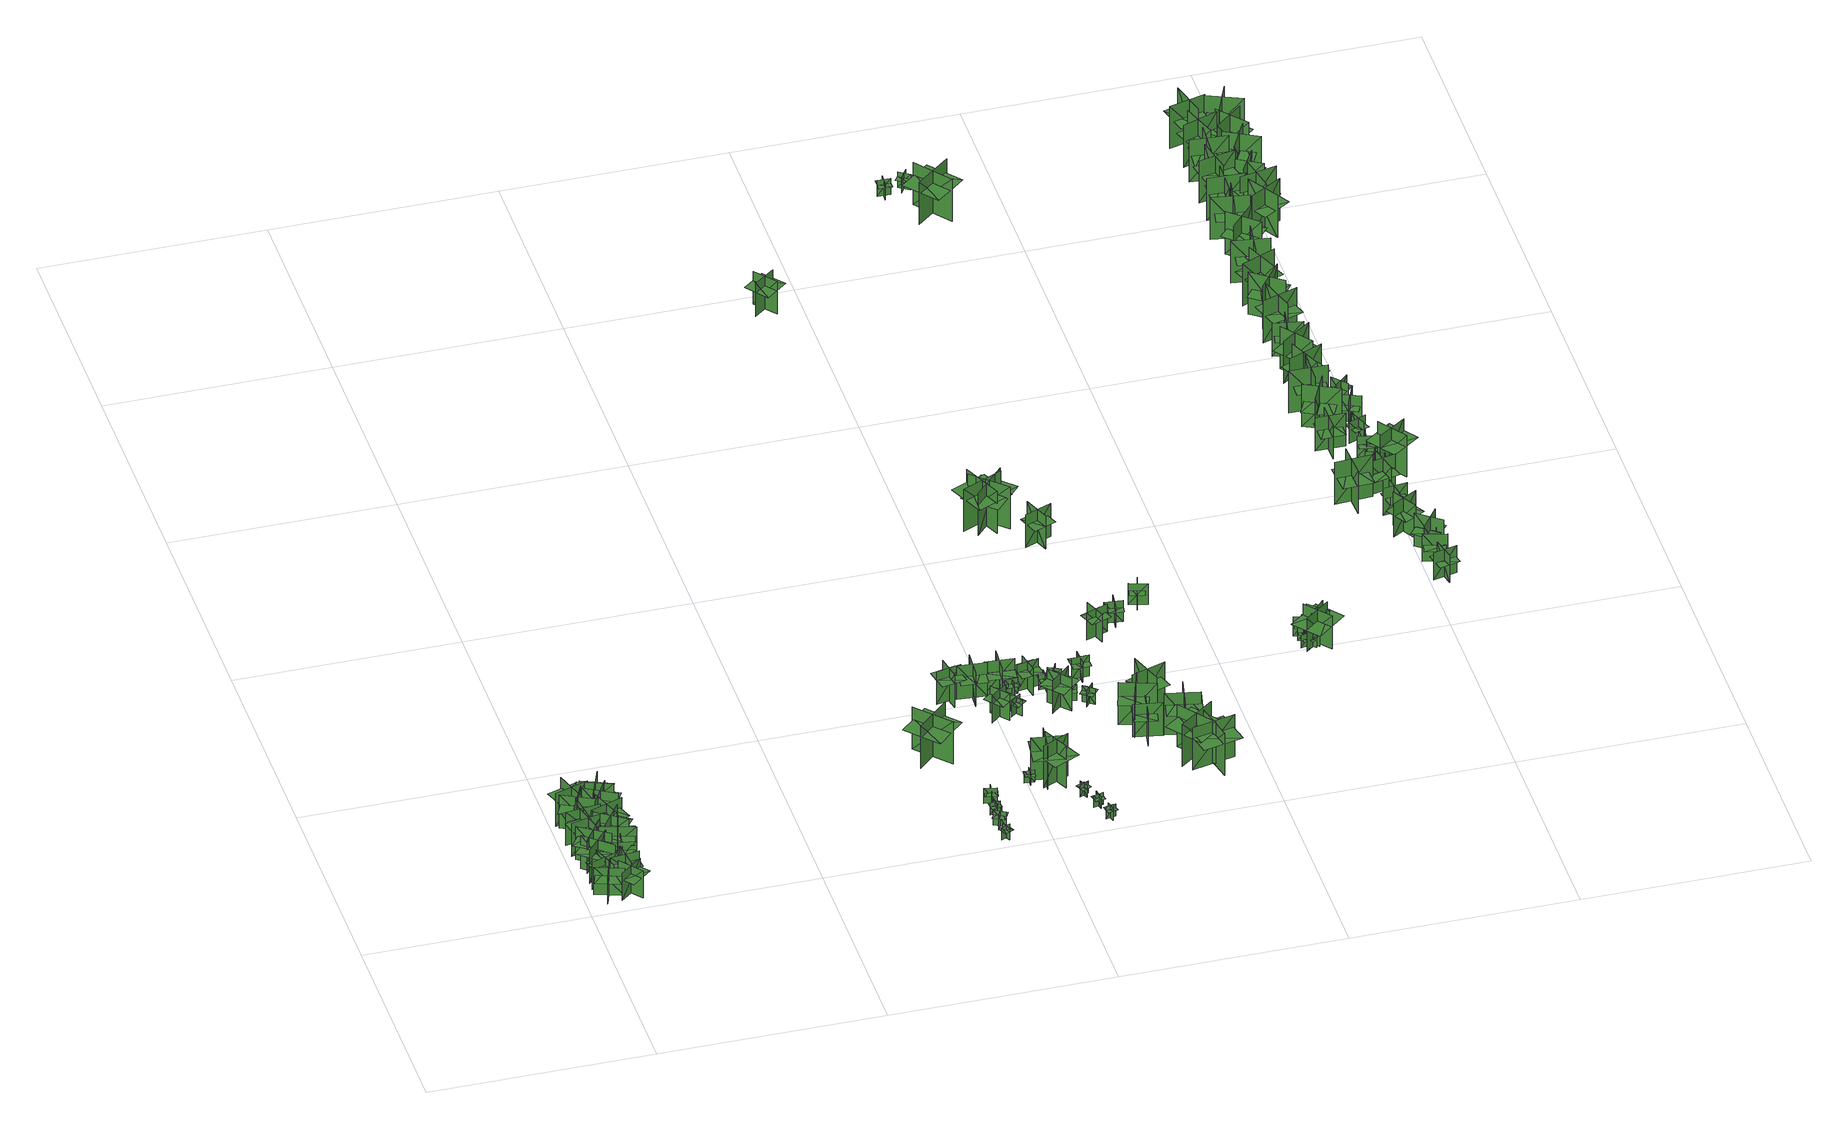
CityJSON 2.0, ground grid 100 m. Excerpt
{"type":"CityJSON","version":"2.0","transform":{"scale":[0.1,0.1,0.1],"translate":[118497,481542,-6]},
"CityObjects":{
"tree1":{"type":"SolitaryVegetationObject","geometry":[{"type":"MultiSurface","lod":"1","boundaries":[[[0,1,2]],[[0,2,3]],[[4,5,6]],[[4,6,7]],[[8,9,10]],[[8,10,11]],[[8,11,12]],[[8,12,13]]]}]},
"tree2":{"type":"SolitaryVegetationObject","geometry":[{"type":"MultiSurface","lod":"1","boundaries":[[[14,15,16]],[[14,16,17]],[[18,19,20]],[[18,20,21]],[[22,23,24]],[[22,24,25]],[[22,25,26]],[[22,26,27]]]}]},
"tree3":{"type":"SolitaryVegetationObject","geometry":[{"type":"MultiSurface","lod":"1","boundaries":[[[28,29,30]],[[28,30,31]],[[32,33,34]],[[32,34,35]],[[36,37,38]],[[36,38,39]],[[36,39,40]],[[36,40,41]]]}]},
"tree4":{"type":"SolitaryVegetationObject","geometry":[{"type":"MultiSurface","lod":"1","boundaries":[[[42,43,44]],[[42,44,45]],[[46,47,48]],[[46,48,49]],[[50,51,52]],[[50,52,53]],[[50,53,54]],[[50,54,55]]]}]},
"tree5":{"type":"SolitaryVegetationObject","geometry":[{"type":"MultiSurface","lod":"1","boundaries":[[[56,57,58]],[[56,58,59]],[[60,61,62]],[[60,62,63]],[[64,65,66]],[[64,66,67]],[[64,67,68]],[[64,68,69]]]}]},
"tree6":{"type":"SolitaryVegetationObject","geometry":[{"type":"MultiSurface","lod":"1","boundaries":[[[70,71,72]],[[70,72,73]],[[74,75,76]],[[74,76,77]],[[78,79,80]],[[78,80,81]],[[78,81,82]],[[78,82,83]]]}]},
"tree7":{"type":"SolitaryVegetationObject","geometry":[{"type":"MultiSurface","lod":"1","boundaries":[[[84,85,86]],[[84,86,87]],[[88,89,90]],[[88,90,91]],[[92,93,94]],[[92,94,95]],[[92,95,96]],[[92,96,97]]]}]},
"tree8":{"type":"SolitaryVegetationObject","geometry":[{"type":"MultiSurface","lod":"1","boundaries":[[[98,99,100]],[[98,100,101]],[[102,103,104]],[[102,104,105]],[[106,107,108]],[[106,108,109]],[[106,109,110]],[[106,110,111]]]}]},
"tree9":{"type":"SolitaryVegetationObject","geometry":[{"type":"MultiSurface","lod":"1","boundaries":[[[112,113,114]],[[112,114,115]],[[116,117,118]],[[116,118,119]],[[120,121,122]],[[120,122,123]],[[120,123,124]],[[120,124,125]]]}]},
"tree10":{"type":"SolitaryVegetationObject","geometry":[{"type":"MultiSurface","lod":"1","boundaries":[[[126,127,128]],[[126,128,129]],[[130,131,132]],[[130,132,133]],[[134,135,136]],[[134,136,137]],[[134,137,138]],[[134,138,139]]]}]},
"tree11":{"type":"SolitaryVegetationObject","geometry":[{"type":"MultiSurface","lod":"1","boundaries":[[[140,141,142]],[[140,142,143]],[[144,145,146]],[[144,146,147]],[[148,149,150]],[[148,150,151]],[[148,151,152]],[[148,152,153]]]}]},
"tree12":{"type":"SolitaryVegetationObject","geometry":[{"type":"MultiSurface","lod":"1","boundaries":[[[154,155,156]],[[154,156,157]],[[158,159,160]],[[158,160,161]],[[162,163,164]],[[162,164,165]],[[162,165,166]],[[162,166,167]]]}]},
"tree13":{"type":"SolitaryVegetationObject","geometry":[{"type":"MultiSurface","lod":"1","boundaries":[[[168,169,170]],[[168,170,171]],[[172,173,174]],[[172,174,175]],[[176,177,178]],[[176,178,179]],[[176,179,180]],[[176,180,181]]]}]},
"tree14":{"type":"SolitaryVegetationObject","geometry":[{"type":"MultiSurface","lod":"1","boundaries":[[[182,183,184]],[[182,184,185]],[[186,187,188]],[[186,188,189]],[[190,191,192]],[[190,192,193]],[[190,193,194]],[[190,194,195]]]}]},
"tree15":{"type":"SolitaryVegetationObject","geometry":[{"type":"MultiSurface","lod":"1","boundaries":[[[196,197,198]],[[196,198,199]],[[200,201,202]],[[200,202,203]],[[204,205,206]],[[204,206,207]],[[204,207,208]],[[204,208,209]]]}]},
"tree16":{"type":"SolitaryVegetationObject","geometry":[{"type":"MultiSurface","lod":"1","boundaries":[[[210,211,212]],[[210,212,213]],[[214,215,216]],[[214,216,217]],[[218,219,220]],[[218,220,221]],[[218,221,222]],[[218,222,223]]]}]},
"tree17":{"type":"SolitaryVegetationObject","geometry":[{"type":"MultiSurface","lod":"1","boundaries":[[[224,225,226]],[[224,226,227]],[[228,229,230]],[[228,230,231]],[[232,233,234]],[[232,234,235]],[[232,235,236]],[[232,236,237]]]}]},
"tree18":{"type":"SolitaryVegetationObject","geometry":[{"type":"MultiSurface","lod":"1","boundaries":[[[238,239,240]],[[238,240,241]],[[242,243,244]],[[242,244,245]],[[246,247,248]],[[246,248,249]],[[246,249,250]],[[246,250,251]]]}]},
"tree19":{"type":"SolitaryVegetationObject","geometry":[{"type":"MultiSurface","lod":"1","boundaries":[[[252,253,254]],[[252,254,255]],[[256,257,258]],[[256,258,259]],[[260,261,262]],[[260,262,263]],[[260,263,264]],[[260,264,265]]]}]},
"tree20":{"type":"SolitaryVegetationObject","geometry":[{"type":"MultiSurface","lod":"1","boundaries":[[[266,267,268]],[[266,268,269]],[[270,271,272]],[[270,272,273]],[[274,275,276]],[[274,276,277]],[[274,277,278]],[[274,278,279]]]}]},
"tree21":{"type":"SolitaryVegetationObject","geometry":[{"type":"MultiSurface","lod":"1","boundaries":[[[280,281,282]],[[280,282,283]],[[284,285,286]],[[284,286,287]],[[288,289,290]],[[288,290,291]],[[288,291,292]],[[288,292,293]]]}]},
"tree22":{"type":"SolitaryVegetationObject","geometry":[{"type":"MultiSurface","lod":"1","boundaries":[[[294,295,296]],[[294,296,297]],[[298,299,300]],[[298,300,301]],[[302,303,304]],[[302,304,305]],[[302,305,306]],[[302,306,307]]]}]},
"tree23":{"type":"SolitaryVegetationObject","geometry":[{"type":"MultiSurface","lod":"1","boundaries":[[[308,309,310]],[[308,310,311]],[[312,313,314]],[[312,314,315]],[[316,317,318]],[[316,318,319]],[[316,319,320]],[[316,320,321]]]}]},
"tree24":{"type":"SolitaryVegetationObject","geometry":[{"type":"MultiSurface","lod":"1","boundaries":[[[322,323,324]],[[322,324,325]],[[326,327,328]],[[326,328,329]],[[330,331,332]],[[330,332,333]],[[330,333,334]],[[330,334,335]]]}]},
"tree25":{"type":"SolitaryVegetationObject","geometry":[{"type":"MultiSurface","lod":"1","boundaries":[[[336,337,338]],[[336,338,339]],[[340,341,342]],[[340,342,343]],[[344,345,346]],[[344,346,347]],[[344,348,349]],[[344,349,345]]]}]},
"tree26":{"type":"SolitaryVegetationObject","geometry":[{"type":"MultiSurface","lod":"1","boundaries":[[[350,351,352]],[[350,352,353]],[[354,355,356]],[[354,356,357]],[[358,359,360]],[[358,360,361]],[[358,362,363]],[[358,363,359]]]}]},
"tree27":{"type":"SolitaryVegetationObject","geometry":[{"type":"MultiSurface","lod":"1","boundaries":[[[364,365,366]],[[364,366,367]],[[368,369,370]],[[368,370,371]],[[372,373,374]],[[372,374,375]],[[372,373,376]],[[372,376,377]]]}]},
"tree28":{"type":"SolitaryVegetationObject","geometry":[{"type":"MultiSurface","lod":"1","boundaries":[[[378,379,380]],[[378,380,381]],[[382,383,384]],[[382,384,385]],[[386,387,388]],[[386,388,389]],[[386,389,390]],[[386,390,391]]]}]},
"tree29":{"type":"SolitaryVegetationObject","geometry":[{"type":"MultiSurface","lod":"1","boundaries":[[[392,393,394]],[[392,394,395]],[[396,397,398]],[[396,398,399]],[[400,401,402]],[[400,402,403]],[[400,403,404]],[[400,404,405]]]}]},
"tree30":{"type":"SolitaryVegetationObject","geometry":[{"type":"MultiSurface","lod":"1","boundaries":[[[406,407,408]],[[406,408,409]],[[410,411,412]],[[410,412,413]],[[414,415,416]],[[414,416,417]],[[414,417,418]],[[414,418,419]]]}]},
"tree31":{"type":"SolitaryVegetationObject","geometry":[{"type":"MultiSurface","lod":"1","boundaries":[[[420,421,422]],[[420,422,423]],[[424,425,426]],[[424,426,427]],[[428,429,430]],[[428,430,431]],[[428,431,432]],[[428,432,433]]]}]},
"tree32":{"type":"SolitaryVegetationObject","geometry":[{"type":"MultiSurface","lod":"1","boundaries":[[[434,435,436]],[[434,436,437]],[[438,439,440]],[[438,440,441]],[[442,443,444]],[[442,444,445]],[[442,445,446]],[[442,446,447]]]}]},
"tree33":{"type":"SolitaryVegetationObject","geometry":[{"type":"MultiSurface","lod":"1","boundaries":[[[448,449,450]],[[448,450,451]],[[452,453,454]],[[452,454,455]],[[456,457,458]],[[456,458,459]],[[456,457,460]],[[456,460,461]]]}]},
"tree34":{"type":"SolitaryVegetationObject","geometry":[{"type":"MultiSurface","lod":"1","boundaries":[[[462,463,464]],[[462,464,465]],[[466,467,468]],[[466,468,469]],[[470,471,472]],[[470,472,473]],[[470,473,474]],[[470,474,475]]]}]},
"tree35":{"type":"SolitaryVegetationObject","geometry":[{"type":"MultiSurface","lod":"1","boundaries":[[[476,477,478]],[[476,478,479]],[[480,481,482]],[[480,482,483]],[[484,485,486]],[[484,486,487]],[[484,487,488]],[[484,488,489]]]}]},
"tree36":{"type":"SolitaryVegetationObject","geometry":[{"type":"MultiSurface","lod":"1","boundaries":[[[490,491,492]],[[490,492,493]],[[494,495,496]],[[494,496,497]],[[498,499,500]],[[498,500,501]],[[498,501,502]],[[498,502,503]]]}]},
"tree37":{"type":"SolitaryVegetationObject","geometry":[{"type":"MultiSurface","lod":"1","boundaries":[[[504,505,506]],[[504,506,507]],[[508,509,510]],[[508,510,511]],[[512,513,514]],[[512,514,515]],[[512,515,516]],[[512,516,517]]]}]},
"tree38":{"type":"SolitaryVegetationObject","geometry":[{"type":"MultiSurface","lod":"1","boundaries":[[[518,519,520]],[[518,520,521]],[[522,523,524]],[[522,524,525]],[[526,527,528]],[[526,528,529]],[[526,529,530]],[[526,530,531]]]}]},
"tree39":{"type":"SolitaryVegetationObject","geometry":[{"type":"MultiSurface","lod":"1","boundaries":[[[532,533,534]],[[532,534,535]],[[536,537,538]],[[536,538,539]],[[540,541,542]],[[540,542,543]],[[540,543,544]],[[540,544,545]]]}]},
"tree40":{"type":"SolitaryVegetationObject","geometry":[{"type":"MultiSurface","lod":"1","boundaries":[[[546,547,548]],[[546,548,549]],[[550,551,552]],[[550,552,553]],[[554,555,556]],[[554,556,557]],[[554,557,558]],[[554,558,559]]]}]},
"tree41":{"type":"SolitaryVegetationObject","geometry":[{"type":"MultiSurface","lod":"1","boundaries":[[[560,561,562]],[[560,562,563]],[[564,565,566]],[[564,566,567]],[[568,569,570]],[[568,570,571]],[[568,571,572]],[[568,572,573]]]}]},
"tree42":{"type":"SolitaryVegetationObject","geometry":[{"type":"MultiSurface","lod":"1","boundaries":[[[574,575,576]],[[574,576,577]],[[578,579,580]],[[578,580,581]],[[582,583,584]],[[582,584,585]],[[582,585,586]],[[582,586,587]]]}]},
"tree43":{"type":"SolitaryVegetationObject","geometry":[{"type":"MultiSurface","lod":"1","boundaries":[[[588,589,590]],[[588,590,591]],[[592,593,594]],[[592,594,595]],[[596,597,598]],[[596,598,599]],[[596,599,600]],[[596,600,601]]]}]},
"tree44":{"type":"SolitaryVegetationObject","geometry":[{"type":"MultiSurface","lod":"1","boundaries":[[[602,603,604]],[[602,604,605]],[[606,607,608]],[[606,608,609]],[[610,611,612]],[[610,612,613]],[[610,613,614]],[[610,614,615]]]}]},
"tree45":{"type":"SolitaryVegetationObject","geometry":[{"type":"MultiSurface","lod":"1","boundaries":[[[616,617,618]],[[616,618,619]],[[620,621,622]],[[620,622,623]],[[624,625,626]],[[624,626,627]],[[624,627,628]],[[624,628,629]]]}]},
"tree46":{"type":"SolitaryVegetationObject","geometry":[{"type":"MultiSurface","lod":"1","boundaries":[[[630,631,632]],[[630,632,633]],[[634,635,636]],[[634,636,637]],[[638,639,640]],[[638,640,641]],[[638,641,642]],[[638,642,643]]]}]},
"tree47":{"type":"SolitaryVegetationObject","geometry":[{"type":"MultiSurface","lod":"1","boundaries":[[[644,645,646]],[[644,646,647]],[[648,649,650]],[[648,650,651]],[[652,653,654]],[[652,654,655]],[[652,655,656]],[[652,656,657]]]}]},
"tree48":{"type":"SolitaryVegetationObject","geometry":[{"type":"MultiSurface","lod":"1","boundaries":[[[658,659,660]],[[658,660,661]],[[662,663,664]],[[662,664,665]],[[666,667,668]],[[666,668,669]],[[666,670,671]],[[666,671,667]]]}]},
"tree49":{"type":"SolitaryVegetationObject","geometry":[{"type":"MultiSurface","lod":"1","boundaries":[[[672,673,674]],[[672,674,675]],[[676,677,678]],[[676,678,679]],[[680,681,682]],[[680,682,683]],[[680,683,684]],[[680,684,685]]]}]},
"tree50":{"type":"SolitaryVegetationObject","geometry":[{"type":"MultiSurface","lod":"1","boundaries":[[[686,687,688]],[[686,688,689]],[[690,691,692]],[[690,692,693]],[[694,695,696]],[[694,696,697]],[[694,697,698]],[[694,698,699]]]}]},
"tree51":{"type":"SolitaryVegetationObject","geometry":[{"type":"MultiSurface","lod":"1","boundaries":[[[700,701,702]],[[700,702,703]],[[704,705,706]],[[704,706,707]],[[708,709,710]],[[708,710,711]],[[708,711,712]],[[708,712,713]]]}]},
"tree52":{"type":"SolitaryVegetationObject","geometry":[{"type":"MultiSurface","lod":"1","boundaries":[[[714,715,716]],[[714,716,717]],[[718,719,720]],[[718,720,721]],[[722,723,724]],[[722,724,725]],[[722,725,726]],[[722,726,727]]]}]},
"tree53":{"type":"SolitaryVegetationObject","geometry":[{"type":"MultiSurface","lod":"1","boundaries":[[[728,729,730]],[[728,730,731]],[[732,733,734]],[[732,734,735]],[[736,737,738]],[[736,738,739]],[[736,739,740]],[[736,740,741]]]}]},
"tree54":{"type":"SolitaryVegetationObject","geometry":[{"type":"MultiSurface","lod":"1","boundaries":[[[742,743,744]],[[742,744,745]],[[746,747,748]],[[746,748,749]],[[750,751,752]],[[750,752,753]],[[750,753,754]],[[750,754,755]]]}]},
"tree55":{"type":"SolitaryVegetationObject","geometry":[{"type":"MultiSurface","lod":"1","boundaries":[[[756,757,758]],[[756,758,759]],[[760,761,762]],[[760,762,763]],[[764,765,766]],[[764,766,767]],[[764,767,768]],[[764,768,769]]]}]},
"tree56":{"type":"SolitaryVegetationObject","geometry":[{"type":"MultiSurface","lod":"1","boundaries":[[[770,771,772]],[[770,772,773]],[[774,775,776]],[[774,776,777]],[[778,779,780]],[[778,780,781]],[[778,781,782]],[[778,782,783]]]}]},
"tree57":{"type":"SolitaryVegetationObject","geometry":[{"type":"MultiSurface","lod":"1","boundaries":[[[784,785,786]],[[784,786,787]],[[788,789,790]],[[788,790,791]],[[792,793,794]],[[792,794,795]],[[792,795,796]],[[792,796,797]]]}]},
"tree58":{"type":"SolitaryVegetationObject","geometry":[{"type":"MultiSurface","lod":"1","boundaries":[[[798,799,800]],[[798,800,801]],[[802,803,804]],[[802,804,805]],[[806,807,808]],[[806,808,809]],[[806,809,810]],[[806,810,811]]]}]},
"tree59":{"type":"SolitaryVegetationObject","geometry":[{"type":"MultiSurface","lod":"1","boundaries":[[[812,813,814]],[[812,814,815]],[[816,817,818]],[[816,818,819]],[[820,821,822]],[[820,822,823]],[[820,823,824]],[[820,824,825]]]}]},
"tree60":{"type":"SolitaryVegetationObject","geometry":[{"type":"MultiSurface","lod":"1","boundaries":[[[826,827,828]],[[826,828,829]],[[830,831,832]],[[830,832,833]],[[834,835,836]],[[834,836,837]],[[834,837,838]],[[834,838,839]]]}]},
"tree61":{"type":"SolitaryVegetationObject","geometry":[{"type":"MultiSurface","lod":"1","boundaries":[[[840,841,842]],[[840,842,843]],[[844,845,846]],[[844,846,847]],[[848,849,850]],[[848,850,851]],[[848,851,852]],[[848,852,853]]]}]},
"tree62":{"type":"SolitaryVegetationObject","geometry":[{"type":"MultiSurface","lod":"1","boundaries":[[[854,855,856]],[[854,856,857]],[[858,859,860]],[[858,860,861]],[[862,863,864]],[[862,864,865]],[[862,865,866]],[[862,866,867]]]}]},
"tree63":{"type":"SolitaryVegetationObject","geometry":[{"type":"MultiSurface","lod":"1","boundaries":[[[868,869,870]],[[868,870,871]],[[872,873,874]],[[872,874,875]],[[876,851,877]],[[876,877,878]],[[876,878,879]],[[876,879,880]]]}]},
"tree64":{"type":"SolitaryVegetationObject","geometry":[{"type":"MultiSurface","lod":"1","boundaries":[[[881,882,883]],[[881,883,884]],[[885,886,887]],[[885,887,888]],[[889,890,891]],[[889,891,892]],[[889,892,893]],[[889,893,894]]]}]},
"tree65":{"type":"SolitaryVegetationObject","geometry":[{"type":"MultiSurface","lod":"1","boundaries":[[[895,896,897]],[[895,897,898]],[[899,900,901]],[[899,901,902]],[[903,904,905]],[[903,905,906]],[[903,904,907]],[[903,907,908]]]}]},
"tree66":{"type":"SolitaryVegetationObject","geometry":[{"type":"MultiSurface","lod":"1","boundaries":[[[909,910,911]],[[909,911,912]],[[913,914,915]],[[913,915,916]],[[917,918,919]],[[917,919,920]],[[917,920,921]],[[917,921,922]]]}]},
"tree67":{"type":"SolitaryVegetationObject","geometry":[{"type":"MultiSurface","lod":"1","boundaries":[[[923,924,925]],[[923,925,926]],[[927,928,929]],[[927,929,930]],[[931,932,933]],[[931,933,934]],[[931,934,935]],[[931,935,936]]]}]},
"tree68":{"type":"SolitaryVegetationObject","geometry":[{"type":"MultiSurface","lod":"1","boundaries":[[[937,938,939]],[[937,939,940]],[[941,942,943]],[[941,943,944]],[[945,946,947]],[[945,947,948]],[[945,948,949]],[[945,949,950]]]}]},
"tree69":{"type":"SolitaryVegetationObject","geometry":[{"type":"MultiSurface","lod":"1","boundaries":[[[951,952,953]],[[951,953,954]],[[955,956,957]],[[955,957,958]],[[959,960,961]],[[959,961,962]],[[959,963,964]],[[959,964,960]]]}]},
"tree70":{"type":"SolitaryVegetationObject","geometry":[{"type":"MultiSurface","lod":"1","boundaries":[[[965,966,967]],[[965,967,968]],[[969,970,971]],[[969,971,972]],[[973,974,975]],[[973,975,976]],[[973,977,978]],[[973,978,974]]]}]},
"tree71":{"type":"SolitaryVegetationObject","geometry":[{"type":"MultiSurface","lod":"1","boundaries":[[[979,980,981]],[[979,981,982]],[[983,984,985]],[[983,985,986]],[[987,988,989]],[[987,989,990]],[[987,991,992]],[[987,992,988]]]}]},
"tree72":{"type":"SolitaryVegetationObject","geometry":[{"type":"MultiSurface","lod":"1","boundaries":[[[993,994,995]],[[993,995,996]],[[997,998,999]],[[997,999,1000]],[[1001,1002,1003]],[[1001,1003,1004]],[[1001,1005,1006]],[[1001,1006,1002]]]}]},
"tree73":{"type":"SolitaryVegetationObject","geometry":[{"type":"MultiSurface","lod":"1","boundaries":[[[1007,1008,1009]],[[1007,1009,1010]],[[1011,1012,1013]],[[1011,1013,1014]],[[1015,1016,1017]],[[1015,1017,1018]],[[1015,1019,1020]],[[1015,1020,1016]]]}]},
"tree74":{"type":"SolitaryVegetationObject","geometry":[{"type":"MultiSurface","lod":"1","boundaries":[[[1021,1022,1023]],[[1021,1023,1024]],[[1025,1026,1027]],[[1025,1027,1028]],[[1029,1030,1031]],[[1029,1031,1032]],[[1029,1033,1034]],[[1029,1034,1030]]]}]},
"tree75":{"type":"SolitaryVegetationObject","geometry":[{"type":"MultiSurface","lod":"1","boundaries":[[[1035,1036,1037]],[[1035,1037,1038]],[[1039,1040,1041]],[[1039,1041,1042]],[[1043,1044,1045]],[[1043,1045,1046]],[[1043,1047,1048]],[[1043,1048,1044]]]}]},
"tree76":{"type":"SolitaryVegetationObject","geometry":[{"type":"MultiSurface","lod":"1","boundaries":[[[1049,1050,1051]],[[1049,1051,1052]],[[1053,1054,1055]],[[1053,1055,1056]],[[1057,1058,1059]],[[1057,1059,1060]],[[1057,1061,1062]],[[1057,1062,1058]]]}]},
"tree77":{"type":"SolitaryVegetationObject","geometry":[{"type":"MultiSurface","lod":"1","boundaries":[[[1063,1064,1065]],[[1063,1065,1066]],[[1067,1068,1069]],[[1067,1069,1070]],[[1071,1072,1073]],[[1071,1073,1074]],[[1071,1075,1076]],[[1071,1076,1072]]]}]},
"tree78":{"type":"SolitaryVegetationObject","geometry":[{"type":"MultiSurface","lod":"1","boundaries":[[[1077,1078,1079]],[[1077,1079,1080]],[[1081,1082,1083]],[[1081,1083,1084]],[[1085,1086,1087]],[[1085,1087,1088]],[[1085,1089,1090]],[[1085,1090,1086]]]}]},
"tree79":{"type":"SolitaryVegetationObject","geometry":[{"type":"MultiSurface","lod":"1","boundaries":[[[1091,1092,1093]],[[1091,1093,1094]],[[1095,1096,1097]],[[1095,1097,1098]],[[1099,1100,1101]],[[1099,1101,1102]],[[1099,1103,1104]],[[1099,1104,1100]]]}]},
"tree80":{"type":"SolitaryVegetationObject","geometry":[{"type":"MultiSurface","lod":"1","boundaries":[[[1105,1106,1107]],[[1105,1107,1108]],[[1109,1110,1111]],[[1109,1111,1112]],[[1113,1114,1115]],[[1113,1115,1116]],[[1113,1117,1118]],[[1113,1118,1114]]]}]},
"tree81":{"type":"SolitaryVegetationObject","geometry":[{"type":"MultiSurface","lod":"1","boundaries":[[[1119,1120,1121]],[[1119,1121,1122]],[[1123,1124,1125]],[[1123,1125,1126]],[[1127,1128,1129]],[[1127,1129,1130]],[[1127,1131,1132]],[[1127,1132,1128]]]}]},
"tree82":{"type":"SolitaryVegetationObject","geometry":[{"type":"MultiSurface","lod":"1","boundaries":[[[1133,1134,1135]],[[1133,1135,1136]],[[1137,1138,1139]],[[1137,1139,1140]],[[1141,1142,1143]],[[1141,1143,1144]],[[1141,1145,1146]],[[1141,1146,1142]]]}]},
"tree83":{"type":"SolitaryVegetationObject","geometry":[{"type":"MultiSurface","lod":"1","boundaries":[[[1147,1148,1149]],[[1147,1149,1150]],[[1151,1152,1153]],[[1151,1153,1154]],[[1155,1156,1157]],[[1155,1157,1158]],[[1155,1158,1159]],[[1155,1159,1160]]]}]},
"tree84":{"type":"SolitaryVegetationObject","geometry":[{"type":"MultiSurface","lod":"1","boundaries":[[[1161,1162,1163]],[[1161,1163,1164]],[[1165,1166,1167]],[[1165,1167,1168]],[[1169,1170,1171]],[[1169,1171,1172]],[[1169,1173,1174]],[[1169,1174,1170]]]}]},
"tree85":{"type":"SolitaryVegetationObject","geometry":[{"type":"MultiSurface","lod":"1","boundaries":[[[1175,1176,1177]],[[1175,1177,1178]],[[1179,1180,1181]],[[1179,1181,1182]],[[1183,1184,1185]],[[1183,1185,1186]],[[1183,1187,1188]],[[1183,1188,1184]]]}]},
"tree86":{"type":"SolitaryVegetationObject","geometry":[{"type":"MultiSurface","lod":"1","boundaries":[[[1189,1190,1191]],[[1189,1191,1192]],[[1193,1194,1195]],[[1193,1195,1196]],[[1197,1198,1199]],[[1197,1199,1200]],[[1197,1201,1202]],[[1197,1202,1198]]]}]},
"tree87":{"type":"SolitaryVegetationObject","geometry":[{"type":"MultiSurface","lod":"1","boundaries":[[[1203,1204,1205]],[[1203,1205,1206]],[[1207,1208,1209]],[[1207,1209,1210]],[[1211,1212,1213]],[[1211,1213,1214]],[[1211,1215,1216]],[[1211,1216,1212]]]}]},
"tree88":{"type":"SolitaryVegetationObject","geometry":[{"type":"MultiSurface","lod":"1","boundaries":[[[1217,1218,1219]],[[1217,1219,1220]],[[1221,1222,1223]],[[1221,1223,1224]],[[1225,1226,1227]],[[1225,1227,1228]],[[1225,1229,1230]],[[1225,1230,1226]]]}]},
"tree89":{"type":"SolitaryVegetationObject","geometry":[{"type":"MultiSurface","lod":"1","boundaries":[[[1231,1232,1233]],[[1231,1233,1234]],[[1235,1236,1237]],[[1235,1237,1238]],[[1239,1240,1241]],[[1239,1241,1242]],[[1239,1243,1244]],[[1239,1244,1240]]]}]},
"tree90":{"type":"SolitaryVegetationObject","geometry":[{"type":"MultiSurface","lod":"1","boundaries":[[[1245,1246,1247]],[[1245,1247,1248]],[[1249,1250,1251]],[[1249,1251,1252]],[[1253,1254,1255]],[[1253,1255,1256]],[[1253,1257,1258]],[[1253,1258,1254]]]}]},
"tree91":{"type":"SolitaryVegetationObject","geometry":[{"type":"MultiSurface","lod":"1","boundaries":[[[1259,1260,1261]],[[1259,1261,1262]],[[1263,1264,1265]],[[1263,1265,1266]],[[1267,1268,1269]],[[1267,1269,1270]],[[1267,1271,1272]],[[1267,1272,1268]]]}]},
"tree92":{"type":"SolitaryVegetationObject","geometry":[{"type":"MultiSurface","lod":"1","boundaries":[[[1273,1274,1275]],[[1273,1275,1276]],[[1277,1278,1279]],[[1277,1279,1280]],[[1281,1282,1283]],[[1281,1283,1284]],[[1281,1285,1286]],[[1281,1286,1282]]]}]},
"tree93":{"type":"SolitaryVegetationObject","geometry":[{"type":"MultiSurface","lod":"1","boundaries":[[[1287,1288,1289]],[[1287,1289,1290]],[[1291,1292,1293]],[[1291,1293,1294]],[[1295,1296,1297]],[[1295,1297,1298]],[[1295,1299,1300]],[[1295,1300,1296]]]}]},
"tree94":{"type":"SolitaryVegetationObject","geometry":[{"type":"MultiSurface","lod":"1","boundaries":[[[1301,1302,1303]],[[1301,1303,1304]],[[1305,1306,1307]],[[1305,1307,1308]],[[1309,1310,1311]],[[1309,1311,1312]],[[1309,1313,1314]],[[1309,1314,1310]]]}]},
"tree95":{"type":"SolitaryVegetationObject","geometry":[{"type":"MultiSurface","lod":"1","boundaries":[[[1315,1316,1317]],[[1315,1317,1318]],[[1319,1320,1321]],[[1319,1321,1322]],[[1323,1324,1325]],[[1323,1325,1326]],[[1323,1327,1328]],[[1323,1328,1324]]]}]},
"tree96":{"type":"SolitaryVegetationObject","geometry":[{"type":"MultiSurface","lod":"1","boundaries":[[[1329,1330,1331]],[[1329,1331,1332]],[[1333,1334,1335]],[[1333,1335,1336]],[[1337,1338,1339]],[[1337,1339,1340]],[[1337,1341,1342]],[[1337,1342,1338]]]}]},
"tree97":{"type":"SolitaryVegetationObject","geometry":[{"type":"MultiSurface","lod":"1","boundaries":[[[1343,1344,1345]],[[1343,1345,1346]],[[1347,1348,1349]],[[1347,1349,1350]],[[1351,1352,1353]],[[1351,1353,1354]],[[1351,1355,1356]],[[1351,1356,1352]]]}]},
"tree98":{"type":"SolitaryVegetationObject","geometry":[{"type":"MultiSurface","lod":"1","boundaries":[[[1357,1358,1359]],[[1357,1359,1360]],[[1361,1362,1363]],[[1361,1363,1364]],[[1365,1366,1367]],[[1365,1367,1368]],[[1365,1369,1370]],[[1365,1370,1366]]]}]},
"tree99":{"type":"SolitaryVegetationObject","geometry":[{"type":"MultiSurface","lod":"1","boundaries":[[[1371,1372,1373]],[[1371,1373,1374]],[[1375,1376,1377]],[[1375,1377,1378]],[[1379,1380,1381]],[[1379,1381,1382]],[[1379,1383,1384]],[[1379,1384,1380]]]}]},
"tree100":{"type":"SolitaryVegetationObject","geometry":[{"type":"MultiSurface","lod":"1","boundaries":[[[1385,1386,1387]],[[1385,1387,1388]],[[1389,1390,1391]],[[1389,1391,1392]],[[1393,1394,1395]],[[1393,1395,1396]],[[1393,1397,1398]],[[1393,1398,1394]]]}]},
"tree101":{"type":"SolitaryVegetationObject","geometry":[{"type":"MultiSurface","lod":"1","boundaries":[[[1399,1400,1401]],[[1399,1401,1402]],[[1403,1404,1405]],[[1403,1405,1406]],[[1407,1408,1409]],[[1407,1409,1410]],[[1407,1411,1412]],[[1407,1412,1408]]]}]},
"tree102":{"type":"SolitaryVegetationObject","geometry":[{"type":"MultiSurface","lod":"1","boundaries":[[[1413,1414,1415]],[[1413,1415,1416]],[[1417,1418,1419]],[[1417,1419,1420]],[[1421,1422,1423]],[[1421,1423,1424]],[[1421,1425,1426]],[[1421,1426,1422]]]}]},
"tree103":{"type":"SolitaryVegetationObject","geometry":[{"type":"MultiSurface","lod":"1","boundaries":[[[1427,1428,1429]],[[1427,1429,1430]],[[1431,1432,1433]],[[1431,1433,1434]],[[1435,1436,1437]],[[1435,1437,1438]],[[1435,1439,1440]],[[1435,1440,1436]]]}]},
"tree104":{"type":"SolitaryVegetationObject","geometry":[{"type":"MultiSurface","lod":"1","boundaries":[[[1441,1442,1443]],[[1441,1443,1444]],[[1445,1446,1447]],[[1445,1447,1448]],[[1449,1450,1451]],[[1449,1451,1452]],[[1449,1453,1454]],[[1449,1454,1450]]]}]}
},
"vertices":[
[167,93,20],[46,136,20],[46,136,160],[167,93,160],[127,176,20],[84,54,20],[84,54,160],[127,176,160],[125,171,121],[72,189,121],[32,78,121],[86,59,121],[139,40,121],[178,152,121],
[48,170,20],[170,212,20],[170,212,160],[48,170,160],[131,131,20],[89,252,20],[89,252,160],[131,131,160],[129,135,121],[182,154,121],[144,266,121],[91,247,121],[37,229,121],[76,117,121],
[51,216,18],[153,336,18],[153,336,189],[51,216,189],[163,226,18],[43,328,18],[43,328,189],[163,226,189],[158,230,141],[203,283,141],[92,376,141],[48,324,141],[3,271,141],[114,178,141],
[170,304,19],[41,394,19],[41,394,190],[170,304,190],[149,414,19],[59,285,19],[59,285,190],[149,414,190],[146,409,142],[89,448,142],[6,329,142],[63,290,142],[120,251,142],[202,370,142],
[157,155,20],[238,55,20],[238,55,160],[157,155,160],[149,64,20],[249,145,20],[249,145,160],[149,64,160],[153,67,121],[188,23,121],[280,98,121],[244,142,121],[209,185,121],[117,111,121],
[89,517,16],[126,364,16],[126,364,187],[89,517,187],[31,421,16],[184,458,16],[184,458,187],[31,421,187],[37,422,139],[54,355,139],[194,389,139],[178,456,139],[162,523,139],[21,489,139],
[203,122,21],[190,250,21],[190,250,160],[203,122,160],[260,194,21],[132,181,21],[132,181,160],[260,194,160],[255,193,121],[250,249,121],[132,238,121],[137,182,121],[143,125,121],[261,137,121],
[116,432,16],[95,588,16],[95,588,187],[116,432,187],[183,522,16],[27,502,16],[27,502,187],[183,522,187],[177,521,139],[168,589,139],[25,571,139],[34,502,139],[42,434,139],[186,453,139],
[69,520,17],[138,662,17],[138,662,188],[69,520,188],[175,559,17],[33,627,17],[33,627,188],[175,559,188],[169,562,141],[199,624,141],[69,686,141],[39,624,141],[9,562,141],[140,500,141],
[139,283,21],[266,260,21],[266,260,161],[139,283,161],[192,208,21],[216,334,21],[216,334,161],[192,208,161],[193,213,122],[248,203,122],[270,319,122],[215,329,122],[159,339,122],[138,223,122],
[73,742,17],[121,592,17],[121,592,188],[73,742,188],[23,641,17],[173,689,17],[173,689,188],[23,641,188],[29,643,140],[50,577,140],[188,622,140],[167,687,140],[145,753,140],[8,708,140],
[230,419,21],[186,268,21],[186,268,192],[230,419,192],[132,363,21],[283,320,21],[283,320,192],[132,363,192],[138,362,145],[119,295,145],[258,255,145],[277,322,145],[296,388,145],[157,428,145],
[246,490,22],[156,361,22],[156,361,193],[246,490,193],[135,469,22],[265,379,22],[265,379,193],[135,469,193],[141,465,145],[101,409,145],[220,326,145],[259,383,145],[299,439,145],[180,522,145],
[279,535,21],[131,482,21],[131,482,192],[279,535,192],[177,583,21],[230,434,21],[230,434,192],[177,583,192],[179,577,144],[114,553,144],[163,417,144],[228,440,144],[293,463,144],[244,600,144],
[165,535,20],[244,671,20],[244,671,191],[165,535,191],[273,565,20],[137,644,20],[137,644,191],[273,565,191],[268,568,143],[302,628,143],[177,700,143],[142,640,143],[108,581,143],[234,509,143],
[230,741,18],[172,595,18],[172,595,189],[230,741,189],[127,695,18],[274,638,18],[274,638,189],[127,695,189],[133,693,142],[108,629,142],[243,576,142],[268,640,142],[293,704,142],[158,757,142],
[1823,48,30],[1783,30,30],[1783,30,92],[1823,48,92],[1796,59,30],[1814,19,30],[1814,19,92],[1796,59,92],[1796,59,74],[1776,49,74],[1794,9,74],[1814,19,74],[1834,28,74],[1816,68,74],
[1827,113,31],[1778,139,31],[1778,139,108],[1827,113,108],[1817,148,31],[1791,100,31],[1791,100,108],[1817,148,108],[1817,148,86],[1792,162,86],[1766,113,86],[1791,100,86],[1815,87,86],[1841,135,86],
[1804,234,30],[1808,190,30],[1808,190,91],[1804,234,91],[1785,212,30],[1829,216,30],[1829,216,91],[1785,212,91],[1785,212,74],[1787,190,74],[1831,194,74],[1829,216,74],[1827,238,74],[1783,234,74],
[1742,752,21],[1596,616,21],[1596,616,239],[1742,752,239],[1599,756,21],[1736,609,21],[1736,609,239],[1599,756,239],[1604,750,178],[1540,690,178],[1666,555,178],[1730,615,178],[1794,675,178],[1668,810,178],
[1836,287,29],[1781,297,29],[1781,297,106],[1836,287,106],[1815,318,29],[1805,263,29],[1805,263,106],[1815,318,106],[1815,318,84],[1788,323,84],[1778,268,84],[1805,263,84],[1832,258,84],[1842,312,84],
[1686,774,28],[1703,710,28],[1703,710,121],[1686,774,121],[1663,736,28],[1727,753,28],[1727,753,121],[1663,736,121],[1663,736,95],[1672,704,95],[1736,721,95],[1727,753,95],[1719,785,95],[1655,768,95],
[2003,363,32],[2006,407,32],[2006,407,93],[2003,363,93],[2025,382,32],[1981,385,32],[1981,385,93],[2025,382,93],[2025,382,76],[2027,404,76],[1983,407,76],[1981,385,76],[1980,363,76],[2024,360,76],
[1825,1086,29],[1846,976,29],[1846,976,199],[1825,1086,199],[1779,1018,29],[1890,1039,29],[1890,1039,199],[1779,1018,199],[1779,1018,155],[1790,965,155],[1900,986,155],[1890,1039,155],[1879,1093,155],[1769,1071,155],
[2065,322,28],[2082,454,28],[2082,454,248],[2065,322,248],[2145,384,28],[2014,402,28],[2014,402,248],[2145,384,248],[2145,384,177],[2014,402,177],[2004,330,177],[2136,312,177],[2155,456,177],[2023,474,177],
[2085,430,28],[2141,309,28],[2141,309,248],[2085,430,248],[2051,334,28],[2171,390,28],[2171,390,248],[2051,334,248],[2051,334,177],[2171,390,177],[2140,456,177],[2020,399,177],[2081,268,177],[2202,325,177],
[1932,961,30],[1941,1090,30],[1941,1090,203],[1932,961,203],[1998,1019,30],[1869,1028,30],[1869,1028,203],[1998,1019,203],[1936,961,145],[1945,1090,145],[1881,1095,145],[1871,966,145],[1998,1086,145],[1988,957,145],
[2043,891,33],[1967,827,33],[1967,827,171],[2043,891,171],[1977,897,33],[2041,821,33],[2041,821,171],[1977,897,171],[1977,897,132],[1939,865,132],[2003,789,132],[2041,821,132],[2079,853,132],[2015,929,132],
[2178,225,34],[2218,245,34],[2218,245,95],[2178,225,95],[2206,216,34],[2187,255,34],[2187,255,95],[2206,216,95],[2206,216,78],[2226,225,78],[2207,265,78],[2187,255,78],[2167,246,78],[2186,206,78],
[2242,127,31],[2232,170,31],[2232,170,93],[2242,127,93],[2257,152,31],[2214,142,31],[2214,142,93],[2257,152,93],[2257,152,76],[2252,173,76],[2209,163,76],[2214,142,76],[2219,120,76],[2262,130,76],
[2259,81,28],[2268,37,28],[2268,37,90],[2259,81,90],[2243,56,28],[2286,65,28],[2286,65,90],[2243,56,90],[2243,56,73],[2247,34,73],[2291,44,73],[2286,65,73],[2281,87,73],[2238,78,73],
[2101,881,34],[2056,843,34],[2056,843,116],[2101,881,116],[2062,884,34],[2100,839,34],[2100,839,116],[2062,884,116],[2062,884,93],[2039,865,93],[2077,820,93],[2100,839,93],[2122,858,93],[2084,903,93],
[1989,1028,29],[2117,1017,29],[2117,1017,201],[1989,1028,201],[2046,961,29],[2056,1090,29],[2056,1090,201],[2046,961,201],[1988,1024,144],[2117,1013,144],[2122,1078,144],[1994,1088,144],[2113,961,144],[1984,972,144],
[2124,995,34],[2066,990,34],[2066,990,116],[2124,995,116],[2095,1020,34],[2099,962,34],[2099,962,116],[2095,1020,116],[2095,1020,93],[2065,1018,93],[2070,959,93],[2099,962,93],[2129,964,93],[2124,1023,93],
[2163,1065,32],[2182,967,32],[2182,967,171],[2163,1065,171],[2125,1010,32],[2223,1029,32],[2223,1029,171],[2125,1010,171],[2125,1010,132],[2135,961,132],[2232,980,132],[2223,1029,132],[2214,1078,132],[2116,1059,132],
[2226,817,36],[2316,898,36],[2316,898,206],[2226,817,206],[2307,812,36],[2225,903,36],[2225,903,206],[2307,812,206],[2307,812,158],[2352,853,158],[2271,943,158],[2225,903,158],[2180,862,158],[2262,772,158],
[2241,1020,36],[2242,964,36],[2242,964,113],[2241,1020,113],[2215,993,36],[2270,994,36],[2270,994,113],[2215,993,113],[2215,993,91],[2215,966,91],[2271,966,91],[2270,994,91],[2270,1022,91],[2215,1021,91],
[2289,886,38],[2347,877,38],[2347,877,120],[2289,886,120],[2312,854,38],[2320,912,38],[2320,912,120],[2312,854,120],[2312,854,97],[2341,850,97],[2350,908,97],[2320,912,97],[2291,917,97],[2283,858,97],
[2261,1028,36],[2314,1003,36],[2314,1003,118],[2261,1028,118],[2274,991,36],[2299,1044,36],[2299,1044,118],[2274,991,118],[2274,991,95],[2301,978,95],[2325,1032,95],[2299,1044,95],[2272,1057,95],[2247,1003,95],
[2374,822,38],[2411,868,38],[2411,868,120],[2374,822,120],[2413,826,38],[2367,863,38],[2367,863,120],[2413,826,120],[2413,826,97],[2431,849,97],[2385,886,97],[2367,863,97],[2348,840,97],[2395,803,97],
[2366,1024,38],[2443,1028,38],[2443,1028,146],[2366,1024,146],[2404,989,38],[2400,1067,38],[2400,1067,146],[2404,989,146],[2404,989,115],[2443,991,115],[2439,1069,115],[2400,1067,115],[2361,1065,115],[2365,987,115],
[2570,619,33],[2548,493,33],[2548,493,203],[2570,619,203],[2503,572,33],[2503,572,203],[2629,549,203],[2629,549,33],[2503,572,150],[2494,519,150],[2594,501,150],[2604,554,150],[2613,606,150],[2512,624,150],
[2562,721,33],[2511,567,33],[2511,567,250],[2562,721,250],[2469,674,33],[2469,674,250],[2623,623,250],[2623,623,33],[2469,674,182],[2448,609,182],[2571,569,182],[2592,633,182],[2614,698,182],[2490,738,182],
[2540,710,33],[2695,762,33],[2695,762,250],[2540,710,250],[2634,664,33],[2634,664,250],[2582,819,250],[2582,819,33],[2634,664,182],[2698,686,182],[2657,809,182],[2593,788,182],[2528,766,182],[2570,643,182],
[2808,448,26],[2648,328,26],[2648,328,244],[2808,448,244],[2667,467,26],[2787,306,26],[2787,306,244],[2667,467,244],[2671,460,183],[2601,408,183],[2712,260,183],[2782,313,183],[2852,366,183],[2741,513,183],
[2787,528,27],[2635,559,27],[2635,559,242],[2787,528,242],[2731,615,27],[2700,463,27],[2700,463,242],[2731,615,242],[2731,615,182],[2655,630,182],[2624,478,182],[2700,463,182],[2776,447,182],[2807,599,182],
[2762,420,20],[2805,225,20],[2805,225,238],[2762,420,238],[2686,299,20],[2881,342,20],[2881,342,238],[2686,299,238],[2694,301,177],[2712,215,177],[2892,255,177],[2874,340,177],[2855,426,177],[2675,386,177],
[2602,1317,31],[2502,1280,31],[2502,1280,172],[2602,1317,172],[2525,1352,31],[2562,1252,31],[2562,1252,172],[2525,1352,172],[2593,1314,135],[2502,1280,135],[2516,1241,135],[2608,1275,135],[2579,1353,135],[2487,1320,135],
[2403,2249,19],[2219,2168,19],[2219,2168,237],[2403,2249,237],[2269,2299,19],[2350,2116,19],[2350,2116,237],[2269,2299,237],[2272,2292,176],[2192,2257,176],[2266,2088,176],[2346,2123,176],[2427,2159,176],[2352,2327,176],
[2265,2269,18],[2411,2132,18],[2411,2132,236],[2265,2269,236],[2271,2126,18],[2408,2273,18],[2408,2273,236],[2271,2126,236],[2277,2132,175],[2341,2072,175],[2467,2207,175],[2403,2267,175],[2339,2327,175],[2213,2192,175],
[1890,3941,10],[1795,3866,10],[1795,3866,179],[1890,3941,179],[1809,3951,10],[1885,3856,10],[1885,3856,179],[1809,3951,179],[1809,3951,132],[1762,3913,132],[1837,3818,132],[1885,3856,132],[1933,3894,132],[1857,3989,132],
[2643,1331,32],[2652,1412,32],[2652,1412,141],[2643,1331,141],[2684,1364,32],[2684,1364,141],[2603,1373,141],[2603,1373,32],[2684,1364,107],[2688,1398,107],[2623,1405,107],[2619,1371,107],[2615,1338,107],[2680,1330,107],
[2437,1983,24],[2557,2030,24],[2557,2030,194],[2437,1983,194],[2513,1951,24],[2513,1951,194],[2466,2070,194],[2466,2070,24],[2513,1951,140],[2562,1970,140],[2525,2065,140],[2476,2046,140],[2426,2027,140],[2463,1931,140],
[2738,1474,31],[2817,1451,31],[2817,1451,139],[2738,1474,139],[2764,1428,31],[2764,1428,139],[2786,1507,139],[2786,1507,31],[2764,1428,105],[2796,1419,105],[2814,1482,105],[2782,1491,105],[2749,1500,105],[2731,1438,105],
[3336,935,70],[3384,945,70],[3384,945,135],[3336,935,135],[3365,916,70],[3356,964,70],[3356,964,135],[3365,916,135],[3364,921,110],[3384,925,110],[3377,959,110],[3357,955,110],[3337,951,110],[3344,917,110],
[3337,994,67],[3384,979,67],[3384,979,133],[3337,994,133],[3353,963,67],[3368,1010,67],[3368,1010,133],[3353,963,133],[3355,969,108],[3375,962,108],[3385,996,108],[3365,1002,108],[3346,1008,108],[3336,975,108],
[3362,957,66],[3399,925,66],[3399,925,131],[3362,957,131],[3364,923,66],[3397,959,66],[3397,959,131],[3364,923,131],[3368,927,106],[3383,913,106],[3406,939,106],[3391,953,106],[3376,966,106],[3353,940,106],
[3327,1029,67],[3398,1009,67],[3398,1009,165],[3327,1029,165],[3352,983,67],[3372,1054,67],[3372,1054,165],[3352,983,165],[3355,991,128],[3384,983,128],[3398,1033,128],[3369,1042,128],[3339,1050,128],[3325,1000,128],
[3384,1037,74],[3343,1063,74],[3343,1063,139],[3384,1037,139],[3376,1071,74],[3350,1029,74],[3350,1029,139],[3376,1071,139],[3373,1066,115],[3356,1077,115],[3338,1048,115],[3355,1037,115],[3372,1026,115],[3391,1056,115],
[3378,981,66],[3413,930,66],[3413,930,148],[3378,981,148],[3371,938,66],[3421,973,66],[3421,973,148],[3371,938,148],[3376,942,117],[3391,921,117],[3426,945,117],[3412,966,117],[3398,987,117],[3362,963,117],
[3373,1005,67],[3399,1046,67],[3399,1046,133],[3373,1005,133],[3407,1012,67],[3366,1039,67],[3366,1039,133],[3407,1012,133],[3402,1015,108],[3413,1032,108],[3384,1051,108],[3373,1034,108],[3362,1017,108],[3391,998,108],
[3366,1012,66],[3366,1012,237],[3459,898,237],[3459,898,66],[3465,1000,66],[3465,1000,237],[3355,911,237],[3355,911,66],[3482,1014,181],[3436,1071,181],[3299,960,181],[3345,903,181],[3392,846,181],[3528,957,181],
[3421,1040,67],[3379,1015,67],[3379,1015,132],[3421,1040,132],[3387,1049,67],[3413,1007,67],[3413,1007,132],[3387,1049,132],[3390,1044,108],[3390,1004,108],[3408,1014,108],[3426,1025,108],[3408,1054,108],
[3416,1073,68],[3408,1025,68],[3408,1025,134],[3416,1073,134],[3388,1053,68],[3437,1045,68],[3437,1045,134],[3388,1053,134],[3394,1052,109],[3390,1032,109],[3425,1026,109],[3428,1046,109],[3431,1066,109],[3397,1072,109],
[3461,1055,65],[3391,976,65],[3391,976,206],[3461,1055,206],[3389,1050,65],[3469,981,65],[3469,981,206],[3389,1050,206],[3458,1058,159],[3389,978,159],[3429,943,159],[3498,1023,159],[3357,1006,159],[3426,1086,159],
[2534,4547,23],[2532,4488,23],[2532,4488,105],[2534,4547,105],[2505,4521,23],[2564,4519,23],[2564,4519,105],[2505,4521,105],[2505,4521,82],[2504,4491,82],[2563,4489,82],[2564,4519,82],[2565,4548,82],[2506,4550,82],
[2642,4566,22],[2610,4516,22],[2610,4516,104],[2642,4566,104],[2604,4558,22],[2653,4526,22],[2653,4526,104],[2604,4558,104],[2604,4558,81],[2588,4533,81],[2637,4501,81],[2653,4526,81],[2669,4550,81],[2620,4583,81],
[2778,4415,19],[2622,4290,19],[2622,4290,237],[2778,4415,237],[2636,4429,19],[2761,4273,19],[2761,4273,237],[2636,4429,237],[2641,4423,176],[2572,4368,176],[2688,4225,176],[2756,4280,176],[2825,4335,176],[2709,4478,176],
[3814,1955,62],[3822,1787,62],[3822,1787,280],[3814,1955,280],[3744,1877,62],[3744,1877,280],[3912,1885,280],[3912,1885,62],[3821,1945,196],[3828,1798,196],[3897,1801,196],[3890,1948,196],[3751,1942,196],[3758,1795,196],
[4002,1262,56],[4108,1287,56],[4108,1287,196],[4002,1262,196],[4061,1227,56],[4061,1227,196],[4035,1332,196],[4035,1332,56],[4008,1268,143],[4100,1290,143],[4090,1333,143],[3998,1311,143],[4019,1223,143],[4111,1245,143],
[4093,1370,59],[3988,1396,59],[3988,1396,199],[4093,1370,199],[4058,1428,59],[4058,1428,199],[4032,1323,199],[4032,1323,59],[4085,1367,145],[3994,1390,145],[3983,1347,145],[4075,1325,145],[4096,1411,145],[4005,1434,145],
[3941,1673,60],[4006,1557,60],[4006,1557,231],[3941,1673,231],[3920,1593,60],[3920,1593,231],[4035,1658,231],[4035,1658,60],[3950,1668,165],[4007,1567,165],[4054,1594,165],[3997,1694,165],[3902,1641,165],[3958,1540,165],
[4091,1429,60],[3985,1508,60],[3985,1508,231],[4091,1429,231],[4078,1511,60],[4078,1511,231],[3999,1405,231],[3999,1405,60],[4081,1430,165],[3989,1499,165],[3956,1456,165],[4048,1387,165],[4114,1474,165],[4022,1543,165],
[3959,1802,61],[3976,1695,61],[3976,1695,201],[3959,1802,201],[3919,1747,61],[3919,1747,201],[4026,1763,201],[4026,1763,61],[3964,1795,147],[3979,1702,147],[4022,1709,147],[4008,1802,147],[3919,1788,147],[3934,1695,147],
[3824,2317,63],[3825,2184,63],[3825,2184,234],[3824,2317,234],[3767,2257,63],[3767,2257,234],[3899,2258,234],[3899,2258,63],[3830,2308,168],[3830,2193,168],[3884,2193,168],[3883,2309,168],[3774,2308,168],[3775,2193,168],
[4020,1926,62],[3891,1896,62],[3891,1896,233],[4020,1926,233],[3949,1969,62],[3949,1969,233],[3980,1840,233],[3980,1840,62],[4013,1919,167],[3901,1893,167],[3913,1840,167],[4025,1867,167],[4000,1973,167],[3888,1947,167],
[3858,2470,65],[3785,2318,65],[3785,2318,283],[3858,2470,283],[3758,2434,65],[3758,2434,283],[3911,2362,283],[3911,2362,65],[3859,2458,199],[3796,2325,199],[3858,2296,199],[3921,2428,199],[3795,2488,199],[3732,2355,199],
[3975,2075,64],[3943,1997,64],[3943,1997,173],[3975,2075,173],[3926,2054,64],[3926,2054,173],[4004,2022,173],[4004,2022,64],[3976,2069,131],[3948,2001,131],[3980,1988,131],[4008,2056,131],[3943,2082,131],[3915,2014,131],
[3827,2470,60],[3831,2639,60],[3831,2639,278],[3827,2470,278],[3903,2543,60],[3903,2543,278],[3734,2548,278],[3734,2548,60],[3820,2481,194],[3824,2628,194],[3756,2630,194],[3752,2483,194],[3891,2479,194],[3895,2626,194],
[3923,2165,65],[4005,2149,65],[4005,2149,174],[3923,2165,174],[3953,2122,65],[3953,2122,174],[3968,2205,174],[3968,2205,65],[3929,2168,132],[4001,2154,132],[4007,2187,132],[3935,2201,132],[3922,2133,132],[3994,2119,132],
[3800,2727,59],[3865,2572,59],[3865,2572,277],[3800,2727,277],[3761,2629,59],[3761,2629,277],[3917,2694,277],[3917,2694,59],[3811,2720,193],[3867,2584,193],[3930,2611,193],[3874,2746,193],[3745,2693,193],[3802,2557,193],
[3976,2251,65],[3945,2329,65],[3945,2329,174],[3976,2251,174],[3996,2300,65],[3996,2300,174],[3918,2268,174],[3918,2268,65],[3971,2255,132],[3943,2323,132],[3912,2310,132],[3939,2242,132],[4004,2268,132],[3976,2336,132],
[3997,2108,60],[4087,1982,60],[4087,1982,276],[3997,2108,276],[3979,2007,60],[4106,2097,60],[4106,2097,276],[3979,2007,276],[3979,2007,215],[4024,1944,215],[4151,2033,215],[4106,2097,215],[4061,2160,215],[3935,2070,215],
[3785,2858,59],[3887,2724,59],[3887,2724,277],[3785,2858,277],[3771,2754,59],[3771,2754,277],[3906,2855,277],[3906,2855,59],[3797,2854,193],[3886,2736,193],[3940,2777,193],[3852,2895,193],[3741,2811,193],[3829,2694,193],
[3944,2368,64],[3986,2468,64],[3986,2468,204],[3944,2368,204],[4007,2394,64],[4007,2394,204],[3907,2436,204],[3907,2436,64],[3943,2376,150],[3980,2463,150],[3939,2480,150],[3902,2393,150],[3984,2358,150],[4021,2445,150],
[3774,2947,61],[3905,2924,61],[3905,2924,232],[3774,2947,232],[3823,2880,61],[3823,2880,232],[3846,3010,232],[3846,3010,61],[3784,2951,166],[3897,2931,166],[3907,2984,166],[3793,3004,166],[3774,2896,166],[3888,2876,166],
[3935,2534,65],[3997,2591,65],[3997,2591,174],[3935,2534,174],[3988,2532,65],[3988,2532,174],[3930,2594,174],[3930,2594,65],[3937,2540,132],[3990,2590,132],[3967,2615,132],[3913,2565,132],[3961,2514,132],[4015,2564,132],
[3763,3047,62],[3924,3097,62],[3924,3097,280],[3763,3047,280],[3857,2999,62],[3857,2999,280],[3807,3160,280],[3807,3160,62],[3772,3057,196],[3912,3100,196],[3892,3166,196],[3751,3122,196],[3793,2989,196],[3933,3033,196],
[3790,3144,61],[3890,3280,61],[3890,3280,279],[3790,3144,279],[3894,3161,61],[3894,3161,279],[3758,3261,279],[3758,3261,61],[3791,3157,195],[3878,3275,195],[3823,3316,195],[3736,3197,195],[3848,3115,195],[3935,3233,195],
[3907,3385,60],[3751,3321,60],[3751,3321,279],[3907,3385,279],[3810,3425,60],[3810,3425,279],[3873,3269,279],[3873,3269,60],[3900,3374,195],[3763,3319,195],[3789,3256,195],[3925,3311,195],[3873,3440,195],[3737,3385,195],
[3830,3399,61],[3853,3566,61],[3853,3566,279],[3830,3399,279],[3914,3463,61],[3914,3463,279],[3747,3487,279],[3747,3487,61],[3825,3410,195],[3845,3556,195],[3778,3566,195],[3757,3420,195],[3895,3400,195],[3915,3546,195],
[3782,3695,58],[3907,3583,58],[3907,3583,277],[3782,3695,277],[3788,3590,58],[3788,3590,277],[3901,3715,277],[3901,3715,58],[3794,3693,193],[3904,3595,193],[3949,3646,193],[3840,3744,193],[3747,3640,193],[3856,3542,193],
[3828,3716,59],[3857,3882,59],[3857,3882,277],[3828,3716,277],[3914,3778,59],[3914,3778,277],[3748,3807,277],[3748,3807,59],[3824,3728,193],[3849,3873,193],[3781,3885,193],[3756,3740,193],[3893,3716,193],[3919,3861,193],
[3846,4010,59],[3841,3842,59],[3841,3842,277],[3846,4010,277],[3770,3938,59],[3770,3938,277],[3938,3932,277],[3938,3932,59],[3853,3999,194],[3848,3853,194],[3916,3850,194],[3921,3997,194],[3782,4002,194],[3777,3855,194],
[3772,4064,60],[3937,4097,60],[3937,4097,278],[3772,4064,278],[3861,4006,60],[3861,4006,278],[3827,4171,278],[3827,4171,60],[3782,4072,194],[3926,4102,194],[3912,4169,194],[3768,4139,194],[3796,4003,194],[3940,4032,194],
[3851,4287,59],[3839,4119,59],[3839,4119,278],[3851,4287,278],[3772,4218,59],[3772,4218,278],[3940,4205,278],[3940,4205,59],[3857,4276,194],[3846,4129,194],[3915,4125,194],[3925,4271,194],[3786,4281,194],[3776,4135,194],
[3920,3771,57],[4064,3858,57],[4064,3858,276],[3920,3771,276],[4023,3746,57],[4023,3746,276],[3936,3891,276],[3936,3891,57],[3926,3782,192],[4052,3858,192],[4016,3917,192],[3891,3841,192],[3962,3722,192],[4088,3797,192],
[3822,4419,59],[3878,4260,59],[3878,4260,277],[3822,4419,277],[3777,4323,59],[3777,4323,277],[3936,4380,277],[3936,4380,59],[3832,4411,193],[3881,4272,193],[3946,4295,193],[3896,4434,193],[3765,4387,193],[3814,4249,193],
[3965,3999,60],[3997,3834,60],[3997,3834,278],[3965,3999,278],[3906,3911,60],[3906,3911,278],[4072,3943,278],[4072,3943,60],[3973,3990,194],[4001,3846,194],[4068,3859,194],[4040,4003,194],[3904,3976,194],[3932,3832,194],
[3866,4413,63],[3824,4576,63],[3824,4576,281],[3866,4413,281],[3919,4504,63],[3919,4504,281],[3756,4462,281],[3756,4462,63],[3857,4422,197],[3820,4564,197],[3754,4547,197],[3791,4405,197],[3925,4439,197],[3889,4582,197],
[3931,4098,63],[4045,4031,63],[4045,4031,234],[3931,4098,234],[3953,4018,63],[3953,4018,234],[4019,4132,234],[4019,4132,63],[3941,4098,168],[4041,4040,168],[4068,4087,168],[3968,4145,168],[3913,4050,168],[4013,3992,168],
[4019,4268,61],[3940,4119,61],[3940,4119,279],[4019,4268,279],[3918,4236,61],[3918,4236,279],[4067,4158,279],[4067,4158,61],[4019,4255,195],[3951,4125,195],[4012,4093,195],[4080,4224,195],[3957,4288,195],[3889,4158,195],
[4040,4392,59],[3912,4282,59],[3912,4282,277],[4040,4392,277],[3935,4399,59],[3935,4399,277],[4044,4271,277],[4044,4271,59],[4036,4380,193],[3925,4284,193],[3969,4232,193],[4081,4328,193],[3990,4434,193],[3879,4338,193],
[4013,4538,62],[3948,4382,62],[3948,4382,280],[4013,4538,280],[3916,4497,62],[3916,4497,280],[4071,4432,280],[4071,4432,62],[4015,4525,196],[3959,4390,196],[4022,4363,196],[4078,4499,196],[3950,4553,196],[3893,4417,196]
]}
